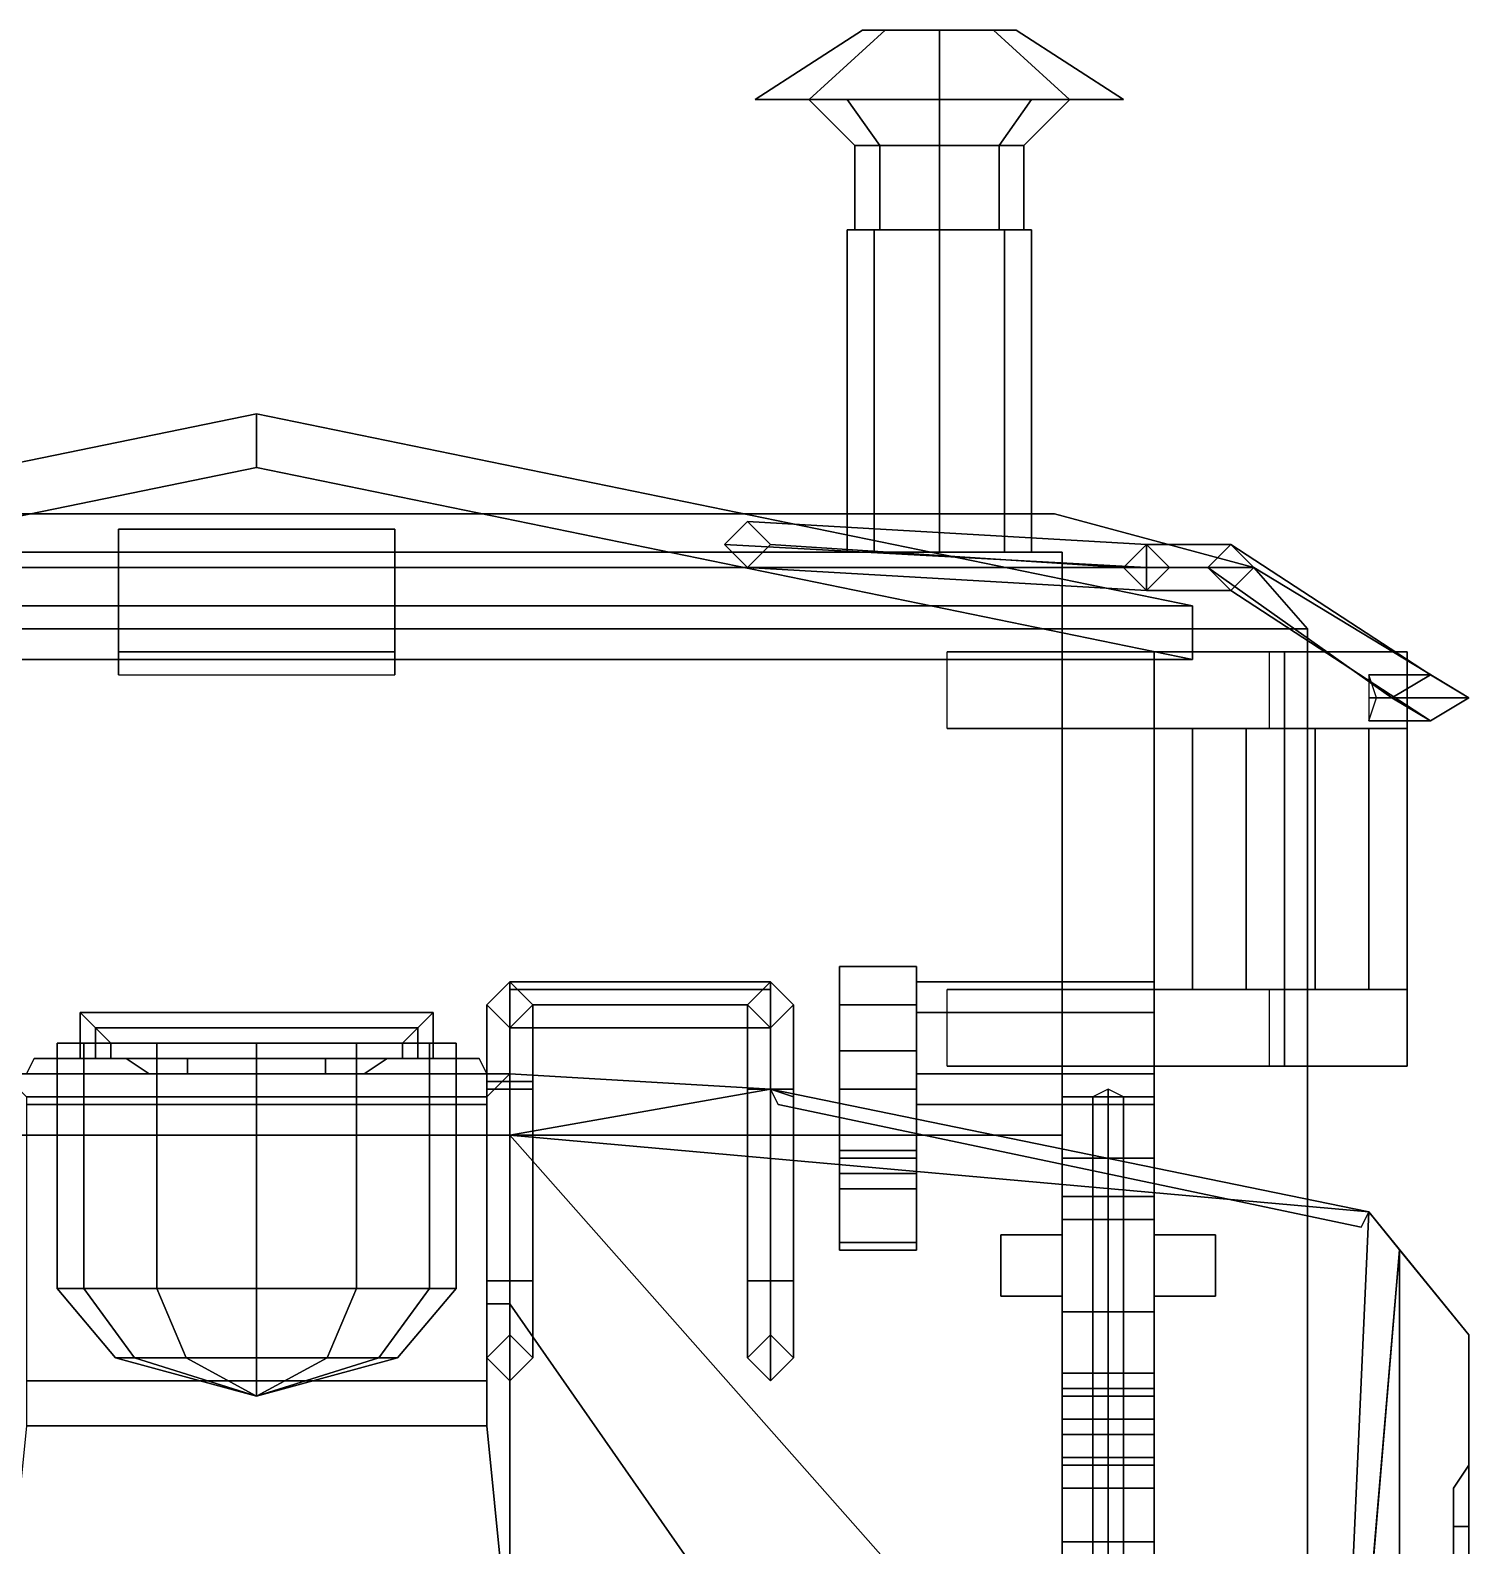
# Model space of a CAD drawing. Extents: x -1.6 to 1.6, y -8.4 to 8.4.
# Drawn here: x -0.295 to 1.58, y 6.375 to 8.35 of the extents above; entities that cross this region are included whole.
import ezdxf

# ---------------------------------------------------------------- set-up
doc = ezdxf.new("R2010")
doc.units = 0
doc.layers.get('0').update_dxf_attribs({"linetype": 'CONTINUOUS'})
doc.layers.add('BODY', color=3, linetype='CONTINUOUS')

msp = doc.modelspace()

# ---------------------------------------------------------------- linework, layer by layer
for points in [[(0.65, 8.26, 1.05), (0.7203, 8.26, 1.2197), (0.8193, 8.35, 1.1207), (0.79, 8.35, 1.05)], [(0.7203, 8.26, 0.8803), (0.65, 8.26, 1.05), (0.79, 8.35, 1.05), (0.8193, 8.35, 0.9793)], [(0.89, 8.26, 0.81), (0.7203, 8.26, 0.8803), (0.8193, 8.35, 0.9793), (0.89, 8.35, 0.95)], [(0.7203, 8.26, 1.2197), (0.89, 8.26, 1.29), (0.89, 8.35, 1.15), (0.8193, 8.35, 1.1207)], [(0.79, 8.35, 1.05), (0.9607, 8.35, 1.1207), (0.99, 8.35, 1.05), (0.8193, 8.35, 0.9793)], [(0.8193, 8.35, 1.1207), (0.89, 8.35, 1.15), (0.9607, 8.35, 1.1207), (0.79, 8.35, 1.05)], [(0.8193, 8.35, 0.9793), (0.99, 8.35, 1.05), (0.9607, 8.35, 0.9793), (0.89, 8.35, 0.95)], [(1.0597, 8.26, 0.8803), (0.89, 8.26, 0.81), (0.89, 8.35, 0.95), (0.9607, 8.35, 0.9793)], [(0.89, 8.26, 1.29), (1.0597, 8.26, 1.2197), (0.9607, 8.35, 1.1207), (0.89, 8.35, 1.15)], [(1.0597, 8.26, 1.2197), (1.13, 8.26, 1.05), (0.99, 8.35, 1.05), (0.9607, 8.35, 1.1207)], [(1.13, 8.26, 1.05), (1.0597, 8.26, 0.8803), (0.9607, 8.35, 0.9793), (0.99, 8.35, 1.05)], [(0.65, 8.26, 1.05), (1.0597, 8.26, 0.8803), (1.13, 8.26, 1.05), (0.7203, 8.26, 1.2197)], [(0.7203, 8.26, 0.8803), (0.89, 8.26, 0.81), (1.0597, 8.26, 0.8803), (0.65, 8.26, 1.05)], [(0.78, 8.2, 1.05), (0.8122, 8.2, 1.1278), (0.7698, 8.26, 1.1702), (0.72, 8.26, 1.05)], [(0.8122, 8.2, 0.9722), (0.78, 8.2, 1.05), (0.72, 8.26, 1.05), (0.7698, 8.26, 0.9298)], [(0.7203, 8.26, 1.2197), (1.13, 8.26, 1.05), (1.0597, 8.26, 1.2197), (0.89, 8.26, 1.29)], [(0.89, 8.2, 0.94), (0.8122, 8.2, 0.9722), (0.7698, 8.26, 0.9298), (0.89, 8.26, 0.88)], [(0.8122, 8.2, 1.1278), (0.89, 8.2, 1.16), (0.89, 8.26, 1.22), (0.7698, 8.26, 1.1702)], [(0.9678, 8.2, 0.9722), (0.89, 8.2, 0.94), (0.89, 8.26, 0.88), (1.0102, 8.26, 0.9298)], [(0.89, 8.2, 1.16), (0.9678, 8.2, 1.1278), (1.0102, 8.26, 1.1702), (0.89, 8.26, 1.22)], [(0.9678, 8.2, 1.1278), (1, 8.2, 1.05), (1.06, 8.26, 1.05), (1.0102, 8.26, 1.1702)], [(1, 8.2, 1.05), (0.9678, 8.2, 0.9722), (1.0102, 8.26, 0.9298), (1.06, 8.26, 1.05)], [(0.8122, 8.2, 1.1278), (0.78, 8.2, 1.05), (0.78, 8.09, 1.05), (0.8122, 8.09, 1.1278)], [(0.78, 8.2, 1.05), (0.8122, 8.2, 0.9722), (0.8122, 8.09, 0.9722), (0.78, 8.09, 1.05)], [(0.8122, 8.2, 0.9722), (0.89, 8.2, 0.94), (0.89, 8.09, 0.94), (0.8122, 8.09, 0.9722)], [(0.89, 8.2, 1.16), (0.8122, 8.2, 1.1278), (0.8122, 8.09, 1.1278), (0.89, 8.09, 1.16)], [(0.89, 8.2, 0.94), (0.9678, 8.2, 0.9722), (0.9678, 8.09, 0.9722), (0.89, 8.09, 0.94)], [(0.9678, 8.2, 1.1278), (0.89, 8.2, 1.16), (0.89, 8.09, 1.16), (0.9678, 8.09, 1.1278)], [(1, 8.2, 1.05), (0.9678, 8.2, 1.1278), (0.9678, 8.09, 1.1278), (1, 8.09, 1.05)], [(0.9678, 8.2, 0.9722), (1, 8.2, 1.05), (1, 8.09, 1.05), (0.9678, 8.09, 0.9722)], [(1.01, 8.09, 1.05), (0.8051, 8.09, 0.9651), (0.77, 8.09, 1.05), (0.9749, 8.09, 1.1349)], [(0.9749, 8.09, 1.1349), (0.77, 8.09, 1.05), (0.8051, 8.09, 1.1349), (0.89, 8.09, 1.17)], [(0.8051, 8.09, 1.1349), (0.77, 8.09, 1.05), (0.77, 7.67, 1.05), (0.8051, 7.67, 1.1349)], [(0.77, 8.09, 1.05), (0.8051, 8.09, 0.9651), (0.8051, 7.67, 0.9651), (0.77, 7.67, 1.05)], [(0.9749, 8.09, 0.9651), (0.89, 8.09, 0.93), (0.8051, 8.09, 0.9651), (1.01, 8.09, 1.05)], [(0.8051, 8.09, 0.9651), (0.89, 8.09, 0.93), (0.89, 7.67, 0.93), (0.8051, 7.67, 0.9651)], [(0.89, 8.09, 1.17), (0.8051, 8.09, 1.1349), (0.8051, 7.67, 1.1349), (0.89, 7.67, 1.17)], [(0.89, 8.09, 0.93), (0.9749, 8.09, 0.9651), (0.9749, 7.67, 0.9651), (0.89, 7.67, 0.93)], [(0.9749, 8.09, 1.1349), (0.89, 8.09, 1.17), (0.89, 7.67, 1.17), (0.9749, 7.67, 1.1349)], [(1.01, 8.09, 1.05), (0.9749, 8.09, 1.1349), (0.9749, 7.67, 1.1349), (1.01, 7.67, 1.05)], [(0.9749, 8.09, 0.9651), (1.01, 8.09, 1.05), (1.01, 7.67, 1.05), (0.9749, 7.67, 0.9651)], [(0, 7.85, 0.13), (0, 7.78, 0.13), (-1.22, 7.53, 0.13), (-1.22, 7.6, 0.13)], [(0, 7.85, 0.13), (-1.22, 7.6, 0.13), (-1.22, 7.6, 0.61)], [(0, 7.85, 0.13), (-1.22, 7.6, 0.61), (1.22, 7.6, 0.61), (0, 7.85, 0.13)], [(1.22, 7.6, 0.13), (1.22, 7.53, 0.13), (0, 7.78, 0.13), (0, 7.85, 0.13)], [(1.22, 7.6, 0.61), (1.22, 7.6, 0.13), (0, 7.85, 0.13)], [(-1.22, 7.53, 0.13), (0, 7.78, 0.13), (0, 7.78, 0.13), (-1.22, 7.53, 0.61)], [(-1.22, 7.53, 0.61), (0, 7.78, 0.13), (0, 7.78, 0.13), (1.22, 7.53, 0.61)], [(0, 7.78, 0.13), (0, 7.78, 0.13), (1.22, 7.53, 0.13), (1.22, 7.53, 0.61)], [(-1.3, 7.65, 1.72), (-1.04, 7.72, 1.57), (1.04, 7.72, 1.57), (1.3, 7.65, 1.72)], [(1.3, 7.65, 1.87), (1.04, 7.72, 1.87), (-1.04, 7.72, 1.87), (-1.3, 7.65, 1.87)], [(1.04, 7.72, 1.87), (1.04, 7.72, 1.57), (-1.04, 7.72, 1.57), (-1.04, 7.72, 1.87)], [(0.64, 7.71, 1.87), (0.61, 7.68, 1.87), (0.61, 7.68, 2.8), (0.64, 7.71, 2.77)], [(0.64, 7.71, 2.77), (0.61, 7.68, 2.8), (1.16, 7.65, 2.8), (1.16, 7.68, 2.77)], [(0.67, 7.68, 1.87), (0.64, 7.71, 1.87), (0.64, 7.71, 2.77), (0.67, 7.68, 2.74)], [(0.67, 7.68, 2.74), (0.64, 7.71, 2.77), (1.16, 7.68, 2.77), (1.13, 7.65, 2.74)], [(1.3, 7.65, 1.72), (1.04, 7.72, 1.57), (1.04, 7.72, 1.87), (1.3, 7.65, 1.87)], [(-0.18, 7.7, 1.87), (-0.18, 7.51, 1.87), (-0.18, 7.54, 2.95), (-0.18, 7.7, 2.95)], [(0.18, 7.7, 2.95), (0.18, 7.7, 1.87), (-0.18, 7.7, 1.87), (-0.18, 7.7, 2.95)], [(-0.18, 7.7, 2.95), (-0.18, 7.54, 2.95), (0.18, 7.54, 2.95), (0.18, 7.7, 2.95)], [(0.18, 7.54, 2.95), (0.18, 7.51, 1.87), (0.18, 7.7, 1.87), (0.18, 7.7, 2.95)], [(1.05, 7.67, 1.25), (1.05, 7.67, 0.81), (-1.05, 7.67, 0.81), (-1.05, 7.67, 1.25)], [(1.05, 7.67, 0.81), (1.05, 6.91, 0.81), (-1.05, 6.91, 0.81), (-1.05, 7.67, 0.81)], [(-1.05, 7.67, 1.25), (-1.05, 6.91, 1.25), (1.05, 6.91, 1.25), (1.05, 7.67, 1.25)], [(0.61, 7.68, 1.87), (0.64, 7.65, 1.87), (0.64, 7.65, 2.77), (0.61, 7.68, 2.8)], [(0.61, 7.68, 2.8), (0.64, 7.65, 2.77), (1.16, 7.62, 2.77), (1.16, 7.65, 2.8)], [(0.64, 7.65, 1.87), (0.67, 7.68, 1.87), (0.67, 7.68, 2.74), (0.64, 7.65, 2.77)], [(0.64, 7.65, 2.77), (0.67, 7.68, 2.74), (1.13, 7.65, 2.74), (1.16, 7.62, 2.77)], [(1.05, 6.91, 1.25), (1.05, 6.91, 0.81), (1.05, 7.67, 0.81), (1.05, 7.67, 1.25)], [(1.16, 7.68, 1.87), (1.13, 7.65, 1.87), (1.13, 7.65, 2.74), (1.16, 7.68, 2.77)], [(1.19, 7.65, 1.87), (1.16, 7.68, 1.87), (1.16, 7.68, 2.77), (1.19, 7.65, 2.74)], [(1.16, 7.68, 2.77), (1.16, 7.65, 2.8), (1.3, 7.65, 2.8), (1.27, 7.68, 2.77)], [(1.19, 7.65, 2.74), (1.16, 7.68, 2.77), (1.27, 7.68, 2.77), (1.24, 7.65, 2.74)], [(1.24, 7.65, 2.74), (1.27, 7.68, 2.77), (1.53, 7.51, 1.21), (1.48, 7.48, 1.24)], [(1.27, 7.68, 2.77), (1.3, 7.65, 2.8), (1.58, 7.48, 1.18), (1.53, 7.51, 1.21)], [(-1.3, 7.65, 1.87), (-1.37, 7.57, 1.87), (1.37, 7.57, 1.87), (1.3, 7.65, 1.87)], [(1.3, 7.65, 1.72), (1.37, 7.57, 1.79), (-1.37, 7.57, 1.79), (-1.3, 7.65, 1.72)], [(1.13, 7.65, 1.87), (1.16, 7.62, 1.87), (1.16, 7.62, 2.77), (1.13, 7.65, 2.74)], [(1.16, 7.62, 1.87), (1.19, 7.65, 1.87), (1.19, 7.65, 2.74), (1.16, 7.62, 2.77)], [(1.16, 7.62, 2.77), (1.19, 7.65, 2.74), (1.24, 7.65, 2.74), (1.27, 7.62, 2.77)], [(1.16, 7.65, 2.8), (1.16, 7.62, 2.77), (1.27, 7.62, 2.77), (1.3, 7.65, 2.8)], [(1.27, 7.62, 2.77), (1.24, 7.65, 2.74), (1.48, 7.48, 1.24), (1.53, 7.45, 1.21)], [(1.3, 7.65, 2.8), (1.27, 7.62, 2.77), (1.53, 7.45, 1.21), (1.58, 7.48, 1.18)], [(1.37, 7.57, 1.87), (1.37, 7.57, 1.79), (1.3, 7.65, 1.72), (1.3, 7.65, 1.87)], [(-1.22, 7.6, 0.61), (-1.22, 7.53, 0.61), (1.22, 7.53, 0.61), (1.22, 7.6, 0.61)], [(1.22, 7.53, 0.61), (1.22, 7.53, 0.13), (1.22, 7.6, 0.13), (1.22, 7.6, 0.61)], [(1.37, 7.57, 1.79), (1.37, 5.92, 1.79), (-1.37, 5.92, 1.79), (-1.37, 7.57, 1.79)], [(-1.37, 7.57, 1.87), (-1.37, 5.92, 1.87), (1.37, 5.92, 1.87), (1.37, 7.57, 1.87)], [(1.37, 5.92, 1.87), (1.37, 5.92, 1.79), (1.37, 7.57, 1.79), (1.37, 7.57, 1.87)], [(-0.18, 7.54, 2.95), (-0.18, 7.51, 1.87), (0.18, 7.51, 1.87), (0.18, 7.54, 2.95)], [(1.32, 7.54, 1.79), (1.5, 7.54, 1.04), (1.34, 7.54, 1.04), (0.9, 7.54, 1.79)], [(0.9, 7.54, 1.79), (1.34, 7.54, 1.04), (1.34, 7.44, 1.04), (0.9, 7.44, 1.79)], [(1.17, 7.54, 0.84), (1.17, 6.88, 0.44), (1.05, 6.88, 0.44), (1.05, 7.54, 0.84)], [(1.05, 6.88, 0.44), (1.05, 6.8, 0.58), (1.05, 6.96, 0.74), (1.05, 7.54, 0.84)], [(1.05, 7.54, 0.84), (1.05, 6.96, 0.74), (1.05, 6.96, 0.79), (1.05, 7.54, 1.06)], [(1.17, 7.54, 1.06), (1.17, 7.54, 0.84), (1.05, 7.54, 0.84), (1.05, 7.54, 1.06)], [(1.05, 7.54, 1.06), (1.05, 6.96, 0.79), (1.05, 6.83, 0.95), (1.05, 7.54, 1.06)], [(1.05, 7.54, 1.06), (1.05, 6.83, 0.95), (1.05, 6.68, 0.95), (1.05, 6.22, 1.06)], [(1.17, 6.22, 1.06), (1.17, 7.54, 1.06), (1.05, 7.54, 1.06), (1.05, 6.22, 1.06)], [(1.17, 6.96, 0.74), (1.17, 6.8, 0.58), (1.17, 6.88, 0.44), (1.17, 7.54, 0.84)], [(1.17, 6.96, 0.79), (1.17, 6.96, 0.74), (1.17, 7.54, 0.84), (1.17, 7.54, 1.06)], [(1.17, 6.83, 0.95), (1.17, 6.96, 0.79), (1.17, 7.54, 1.06)], [(1.17, 6.68, 0.95), (1.17, 6.83, 0.95), (1.17, 7.54, 1.06), (1.17, 6.22, 1.06)], [(1.32, 7.44, 1.79), (1.5, 7.44, 1.04), (1.5, 7.54, 1.04), (1.32, 7.54, 1.79)], [(1.5, 7.54, 1.04), (1.5, 7.54, 0.55), (1.34, 7.54, 0.55), (1.34, 7.54, 1.04)], [(1.34, 7.54, 1.04), (1.34, 7.54, 0.55), (1.34, 7.44, 0.62), (1.34, 7.44, 1.04)], [(1.34, 7.54, 0.55), (1.34, 7, 0.55), (1.34, 7.1, 0.62), (1.34, 7.44, 0.62)], [(1.5, 7.54, 0.55), (1.5, 7, 0.55), (1.34, 7, 0.55), (1.34, 7.54, 0.55)], [(1.5, 7.44, 1.04), (1.5, 7.44, 0.62), (1.5, 7.54, 0.55), (1.5, 7.54, 1.04)], [(1.5, 7.1, 0.62), (1.5, 7, 0.55), (1.5, 7.54, 0.55), (1.5, 7.44, 0.62)], [(1.45, 7.51, 1.21), (1.45, 7.48, 1.24), (1.48, 7.48, 1.24), (1.53, 7.51, 1.21)], [(1.46, 7.48, 1.18), (1.45, 7.51, 1.21), (1.53, 7.51, 1.21), (1.58, 7.48, 1.18)], [(1.45, 7.45, 1.21), (1.46, 7.48, 1.18), (1.58, 7.48, 1.18), (1.53, 7.45, 1.21)], [(1.45, 7.48, 1.24), (1.45, 7.45, 1.21), (1.53, 7.45, 1.21), (1.48, 7.48, 1.24)], [(1.34, 7.44, 1.04), (1.5, 7.44, 1.04), (1.32, 7.44, 1.79), (0.9, 7.44, 1.79)], [(1.22, 7.44, 1.45), (1.22, 7.1, 1.45), (1.22, 7.1, 1.52), (1.22, 7.44, 1.52)], [(1.38, 7.44, 1.45), (1.38, 7.1, 1.45), (1.22, 7.1, 1.45), (1.22, 7.44, 1.45)], [(1.22, 7.44, 1.52), (1.22, 7.1, 1.52), (1.38, 7.1, 1.52), (1.38, 7.44, 1.52)], [(1.45, 7.44, 1.17), (1.45, 7.1, 1.17), (1.29, 7.1, 1.17), (1.29, 7.44, 1.17)], [(1.29, 7.44, 1.17), (1.29, 7.1, 1.17), (1.29, 7.1, 1.24), (1.29, 7.44, 1.24)], [(1.29, 7.44, 1.24), (1.29, 7.1, 1.24), (1.45, 7.1, 1.24), (1.45, 7.44, 1.24)], [(1.34, 7.44, 0.62), (1.5, 7.44, 0.62), (1.5, 7.44, 1.04), (1.34, 7.44, 1.04)], [(1.34, 7.44, 0.62), (1.34, 7.1, 0.62), (1.5, 7.1, 0.62), (1.5, 7.44, 0.62)], [(1.34, 7.44, 0.97), (1.34, 7.1, 0.97), (1.5, 7.1, 0.97), (1.5, 7.44, 0.97)], [(1.34, 7.44, 0.9), (1.34, 7.1, 0.9), (1.34, 7.1, 0.97), (1.34, 7.44, 0.97)], [(1.5, 7.44, 0.9), (1.5, 7.1, 0.9), (1.34, 7.1, 0.9), (1.34, 7.44, 0.9)], [(1.38, 7.1, 1.52), (1.38, 7.1, 1.45), (1.38, 7.44, 1.45), (1.38, 7.44, 1.52)], [(1.45, 7.1, 1.24), (1.45, 7.1, 1.17), (1.45, 7.44, 1.17), (1.45, 7.44, 1.24)], [(1.5, 7.1, 0.97), (1.5, 7.1, 0.9), (1.5, 7.44, 0.9), (1.5, 7.44, 0.97)], [(0.76, 7.08, 0.17), (0.76, 7, 0.44), (0.76, 7.02, 0.62), (0.76, 7.13, 0.24)], [(0.86, 7.13, 0.24), (0.86, 7.08, 0.17), (0.76, 7.08, 0.17), (0.76, 7.13, 0.24)], [(0.76, 7.13, 0.24), (0.76, 7.02, 0.62), (0.86, 7.02, 0.62), (0.86, 7.13, 0.24)], [(0.86, 7.02, 0.62), (0.86, 7, 0.44), (0.86, 7.08, 0.17), (0.86, 7.13, 0.24)], [(0.33, 7.11, 2.83), (0.3, 7.08, 2.86), (0.3, 7.08, 4.17), (0.33, 7.11, 4.19)], [(0.33, 6.98, 2.83), (0.3, 6.98, 2.86), (0.3, 7.08, 2.86), (0.33, 7.11, 2.83)], [(0.33, 7.11, 4.19), (0.3, 7.08, 4.17), (0.3, 6.97, 4.31), (0.33, 6.97, 4.34)], [(0.36, 7.08, 2.86), (0.33, 7.11, 2.83), (0.33, 7.11, 4.19), (0.36, 7.08, 4.17)], [(0.33, 7.11, 2.98), (0.36, 7.08, 3.01), (0.64, 7.08, 3.01), (0.67, 7.11, 2.98)], [(0.36, 7.08, 2.95), (0.33, 7.11, 2.98), (0.67, 7.11, 2.98), (0.64, 7.08, 2.95)], [(0.36, 6.98, 2.86), (0.33, 6.98, 2.83), (0.33, 7.11, 2.83), (0.36, 7.08, 2.86)], [(0.33, 7.11, 3.69), (0.36, 7.08, 3.72), (0.64, 7.08, 3.72), (0.67, 7.11, 3.69)], [(0.36, 7.08, 3.66), (0.33, 7.11, 3.69), (0.67, 7.11, 3.69), (0.64, 7.08, 3.66)], [(0.33, 7.11, 3.34), (0.36, 7.08, 3.37), (0.64, 7.08, 3.37), (0.67, 7.11, 3.34)], [(0.36, 7.08, 3.31), (0.33, 7.11, 3.34), (0.67, 7.11, 3.34), (0.64, 7.08, 3.31)], [(0.33, 7.11, 3.98), (0.36, 7.08, 4.01), (0.64, 7.08, 4.01), (0.67, 7.11, 3.98)], [(0.36, 7.08, 3.95), (0.33, 7.11, 3.98), (0.67, 7.11, 3.98), (0.64, 7.08, 3.95)], [(0.36, 7.08, 4.17), (0.33, 7.11, 4.19), (0.33, 6.97, 4.34), (0.36, 6.97, 4.31)], [(0.33, 7.1, 2.6), (0.33, 6.99, 2.6), (0.33, 6.99, 2.65), (0.33, 7.1, 2.65)], [(0.67, 7.1, 2.65), (0.67, 7.1, 2.6), (0.33, 7.1, 2.6), (0.33, 7.1, 2.65)], [(0.67, 7.1, 2.6), (0.67, 6.97, 2.6), (0.33, 6.99, 2.6), (0.33, 7.1, 2.6)], [(0.33, 7.1, 2.65), (0.33, 6.99, 2.65), (0.67, 6.97, 2.65), (0.67, 7.1, 2.65)], [(0.67, 7.1, 2.29), (0.67, 7.1, 2.24), (0.33, 7.1, 2.24), (0.33, 7.1, 2.29)], [(0.33, 7.1, 2.24), (0.33, 6.99, 2.24), (0.33, 6.99, 2.29), (0.33, 7.1, 2.29)], [(0.67, 7.1, 2.24), (0.67, 6.97, 2.24), (0.33, 6.99, 2.24), (0.33, 7.1, 2.24)], [(0.33, 7.1, 2.29), (0.33, 6.99, 2.29), (0.67, 6.97, 2.29), (0.67, 7.1, 2.29)], [(0.67, 7.11, 2.83), (0.64, 7.08, 2.86), (0.64, 7.08, 4.17), (0.67, 7.11, 4.19)], [(0.67, 6.97, 2.83), (0.64, 6.97, 2.86), (0.64, 7.08, 2.86), (0.67, 7.11, 2.83)], [(0.67, 7.11, 4.19), (0.64, 7.08, 4.17), (0.64, 6.97, 4.31), (0.67, 6.97, 4.34)], [(0.7, 7.08, 2.86), (0.67, 7.11, 2.83), (0.67, 7.11, 4.19), (0.7, 7.08, 4.17)], [(0.7, 6.96, 2.86), (0.67, 6.97, 2.83), (0.67, 7.11, 2.83), (0.7, 7.08, 2.86)], [(0.7, 7.08, 4.17), (0.67, 7.11, 4.19), (0.67, 6.97, 4.34), (0.7, 6.97, 4.31)], [(0.67, 6.97, 2.65), (0.67, 6.97, 2.6), (0.67, 7.1, 2.6), (0.67, 7.1, 2.65)], [(0.67, 6.97, 2.29), (0.67, 6.97, 2.24), (0.67, 7.1, 2.24), (0.67, 7.1, 2.29)], [(1.17, 7.07, 0.3193), (1.17, 7.11, 0.25), (0.86, 7.11, 0.25), (0.86, 7.07, 0.3193)], [(1.17, 7.11, 0.25), (1.17, 7.07, 0.1807), (0.86, 7.07, 0.1807), (0.86, 7.11, 0.25)], [(1.32, 7.1, 1.79), (1.5, 7.1, 1.04), (1.34, 7.1, 1.04), (0.9, 7.1, 1.79)], [(0.9, 7.1, 1.79), (1.34, 7.1, 1.04), (1.34, 7, 1.04), (0.9, 7, 1.79)], [(1.17, 6.95, 0.25), (1.17, 7.11, 0.25), (1.17, 7.07, 0.3193), (1.17, 6.99, 0.3193)], [(1.17, 6.99, 0.1807), (1.17, 7.07, 0.1807), (1.17, 7.11, 0.25), (1.17, 6.95, 0.25)], [(1.32, 7, 1.79), (1.5, 7, 1.04), (1.5, 7.1, 1.04), (1.32, 7.1, 1.79)], [(1.34, 7.1, 1.04), (1.34, 7.1, 0.62), (1.34, 7, 0.55), (1.34, 7, 1.04)], [(1.5, 7.1, 1.04), (1.5, 7.1, 0.62), (1.34, 7.1, 0.62), (1.34, 7.1, 1.04)], [(1.5, 7, 1.04), (1.5, 7, 0.55), (1.5, 7.1, 0.62), (1.5, 7.1, 1.04)], [(0.3, 7.08, 2.86), (0.33, 7.05, 2.89), (0.33, 7.05, 4.15), (0.3, 7.08, 4.17)], [(0.3, 6.98, 2.86), (0.33, 6.98, 2.89), (0.33, 7.05, 2.89), (0.3, 7.08, 2.86)], [(0.3, 7.08, 4.17), (0.33, 7.05, 4.15), (0.33, 6.97, 4.28), (0.3, 6.97, 4.31)], [(0.33, 7.05, 2.89), (0.36, 7.08, 2.86), (0.36, 7.08, 4.17), (0.33, 7.05, 4.15)], [(0.36, 7.08, 3.01), (0.33, 7.05, 2.98), (0.67, 7.05, 2.98), (0.64, 7.08, 3.01)], [(0.33, 7.05, 2.98), (0.36, 7.08, 2.95), (0.64, 7.08, 2.95), (0.67, 7.05, 2.98)], [(0.33, 6.98, 2.89), (0.36, 6.98, 2.86), (0.36, 7.08, 2.86), (0.33, 7.05, 2.89)], [(0.36, 7.08, 3.72), (0.33, 7.05, 3.69), (0.67, 7.05, 3.69), (0.64, 7.08, 3.72)], [(0.33, 7.05, 3.69), (0.36, 7.08, 3.66), (0.64, 7.08, 3.66), (0.67, 7.05, 3.69)], [(0.36, 7.08, 3.37), (0.33, 7.05, 3.34), (0.67, 7.05, 3.34), (0.64, 7.08, 3.37)], [(0.33, 7.05, 3.34), (0.36, 7.08, 3.31), (0.64, 7.08, 3.31), (0.67, 7.05, 3.34)], [(0.36, 7.08, 4.01), (0.33, 7.05, 3.98), (0.67, 7.05, 3.98), (0.64, 7.08, 4.01)], [(0.33, 7.05, 3.98), (0.36, 7.08, 3.95), (0.64, 7.08, 3.95), (0.67, 7.05, 3.98)], [(0.33, 7.05, 4.15), (0.36, 7.08, 4.17), (0.36, 6.97, 4.31), (0.33, 6.97, 4.28)], [(0.64, 7.08, 2.86), (0.67, 7.05, 2.89), (0.67, 7.05, 4.15), (0.64, 7.08, 4.17)], [(0.64, 6.97, 2.86), (0.67, 6.97, 2.89), (0.67, 7.05, 2.89), (0.64, 7.08, 2.86)], [(0.64, 7.08, 4.17), (0.67, 7.05, 4.15), (0.67, 6.97, 4.28), (0.64, 6.97, 4.31)], [(0.67, 7.05, 2.89), (0.7, 7.08, 2.86), (0.7, 7.08, 4.17), (0.67, 7.05, 4.15)], [(0.67, 6.97, 2.89), (0.7, 6.96, 2.86), (0.7, 7.08, 2.86), (0.67, 7.05, 2.89)], [(0.67, 7.05, 4.15), (0.7, 7.08, 4.17), (0.7, 6.97, 4.31), (0.67, 6.97, 4.28)], [(0.86, 7.08, 0.17), (0.86, 6.97, 0.17), (0.76, 6.97, 0.17), (0.76, 7.08, 0.17)], [(0.76, 6.97, 0.17), (0.76, 6.89, 0.26), (0.76, 7, 0.44), (0.76, 7.08, 0.17)], [(0.86, 7, 0.44), (0.86, 6.89, 0.26), (0.86, 6.97, 0.17), (0.86, 7.08, 0.17)], [(1.17, 6.99, 0.3193), (1.17, 7.07, 0.3193), (0.86, 7.07, 0.3193), (0.86, 6.99, 0.3193)], [(1.17, 7.07, 0.1807), (1.17, 6.99, 0.1807), (0.86, 6.99, 0.1807), (0.86, 7.07, 0.1807)], [(-0.2252, 7.03, 4.53), (-0.26, 7.03, 4.4), (-0.26, 6.71, 4.4), (-0.2252, 6.71, 4.53)], [(-0.26, 7.03, 4.4), (-0.2252, 7.03, 4.27), (-0.2252, 6.71, 4.27), (-0.26, 6.71, 4.4)], [(0.2252, 7.03, 4.53), (-0.26, 7.03, 4.4), (-0.2252, 7.03, 4.53), (0.13, 7.03, 4.6252)], [(0.26, 7.03, 4.4), (-0.2252, 7.03, 4.27), (-0.26, 7.03, 4.4), (0.2252, 7.03, 4.53)], [(-0.13, 7.03, 4.6252), (-0.2252, 7.03, 4.53), (-0.2252, 6.71, 4.53), (-0.13, 6.71, 4.6252)], [(-0.2252, 7.03, 4.27), (-0.13, 7.03, 4.1748), (-0.13, 6.71, 4.1748), (-0.2252, 6.71, 4.27)], [(0.13, 7.03, 4.6252), (-0.2252, 7.03, 4.53), (-0.13, 7.03, 4.6252), (0, 7.03, 4.66)], [(0.2252, 7.03, 4.27), (-0.13, 7.03, 4.1748), (-0.2252, 7.03, 4.27), (0.26, 7.03, 4.4)], [(0, 7.03, 4.66), (-0.13, 7.03, 4.6252), (-0.13, 6.71, 4.6252), (0, 6.71, 4.66)], [(-0.13, 7.03, 4.1748), (0, 7.03, 4.14), (0, 6.71, 4.14), (-0.13, 6.71, 4.1748)], [(0.13, 7.03, 4.1748), (0, 7.03, 4.14), (-0.13, 7.03, 4.1748), (0.2252, 7.03, 4.27)], [(0.13, 7.03, 4.6252), (0, 7.03, 4.66), (0, 6.71, 4.66), (0.13, 6.71, 4.6252)], [(0, 7.03, 4.14), (0.13, 7.03, 4.1748), (0.13, 6.71, 4.1748), (0, 6.71, 4.14)], [(0.2252, 7.03, 4.53), (0.13, 7.03, 4.6252), (0.13, 6.71, 4.6252), (0.2252, 6.71, 4.53)], [(0.13, 7.03, 4.1748), (0.2252, 7.03, 4.27), (0.2252, 6.71, 4.27), (0.13, 6.71, 4.1748)], [(0.26, 7.03, 4.4), (0.2252, 7.03, 4.53), (0.2252, 6.71, 4.53), (0.26, 6.71, 4.4)], [(0.2252, 7.03, 4.27), (0.26, 7.03, 4.4), (0.26, 6.71, 4.4), (0.2252, 6.71, 4.27)], [(0.76, 7, 0.44), (0.76, 6.84, 0.44), (0.76, 6.86, 0.62), (0.76, 7.02, 0.62)], [(0.86, 7.02, 0.8), (0.86, 7.02, 0.62), (0.76, 7.02, 0.62), (0.76, 7.02, 0.8)], [(0.76, 7.02, 0.62), (0.76, 6.86, 0.62), (0.76, 6.86, 0.8), (0.76, 7.02, 0.8)], [(0.76, 7.02, 0.8), (0.76, 6.86, 0.8), (0.76, 6.77, 0.98), (0.76, 6.88, 0.98)], [(0.86, 6.88, 0.98), (0.86, 7.02, 0.8), (0.76, 7.02, 0.8), (0.76, 6.88, 0.98)], [(0.86, 6.86, 0.62), (0.86, 6.84, 0.44), (0.86, 7, 0.44), (0.86, 7.02, 0.62)], [(0.86, 6.86, 0.8), (0.86, 6.86, 0.62), (0.86, 7.02, 0.62), (0.86, 7.02, 0.8)], [(0.86, 6.77, 0.98), (0.86, 6.86, 0.8), (0.86, 7.02, 0.8), (0.86, 6.88, 0.98)], [(0.76, 6.89, 0.26), (0.76, 6.76, 0.26), (0.76, 6.84, 0.44), (0.76, 7, 0.44)], [(0.86, 6.84, 0.44), (0.86, 6.76, 0.26), (0.86, 6.89, 0.26), (0.86, 7, 0.44)], [(1.34, 7, 1.04), (1.5, 7, 1.04), (1.32, 7, 1.79), (0.9, 7, 1.79)], [(1.34, 7, 0.55), (1.5, 7, 0.55), (1.5, 7, 1.04), (1.34, 7, 1.04)], [(1.17, 6.95, 0.25), (1.17, 6.99, 0.3193), (0.86, 6.99, 0.3193), (0.86, 6.95, 0.25)], [(1.17, 6.99, 0.1807), (1.17, 6.95, 0.25), (0.86, 6.95, 0.25), (0.86, 6.99, 0.1807)], [(0.33, 6.97, 4.34), (0.3, 6.97, 4.31), (0.3, 6.72, 4.31), (0.33, 6.72, 4.34)], [(0.3, 6.97, 4.31), (0.33, 6.97, 4.28), (0.33, 6.72, 4.28), (0.3, 6.72, 4.31)], [(0.36, 6.97, 4.31), (0.33, 6.97, 4.34), (0.33, 6.72, 4.34), (0.36, 6.72, 4.31)], [(0.33, 6.97, 4.28), (0.36, 6.97, 4.31), (0.36, 6.72, 4.31), (0.33, 6.72, 4.28)], [(0.67, 6.97, 4.34), (0.64, 6.97, 4.31), (0.64, 6.72, 4.31), (0.67, 6.72, 4.34)], [(0.64, 6.97, 4.31), (0.67, 6.97, 4.28), (0.67, 6.72, 4.28), (0.64, 6.72, 4.31)], [(0.7, 6.97, 4.31), (0.67, 6.97, 4.34), (0.67, 6.72, 4.34), (0.7, 6.72, 4.31)], [(0.67, 6.97, 4.28), (0.7, 6.97, 4.31), (0.7, 6.72, 4.31), (0.67, 6.72, 4.28)], [(0.86, 6.97, 0.17), (0.86, 6.89, 0.26), (0.76, 6.89, 0.26), (0.76, 6.97, 0.17)], [(1.05, 6.96, 0.74), (1.05, 6.8, 0.58), (1.17, 6.8, 0.58), (1.17, 6.96, 0.74)], [(1.05, 6.96, 0.79), (1.05, 6.96, 0.74), (1.17, 6.96, 0.74), (1.17, 6.96, 0.79)], [(1.05, 6.83, 0.95), (1.05, 6.96, 0.79), (1.17, 6.96, 0.79), (1.17, 6.83, 0.95)], [(1.11, 6.97, 0.28), (1.09, 6.96, 0.26), (1.09, 1.72, 0.26), (1.11, 1.72, 0.28)], [(1.09, 6.96, 0.26), (1.11, 6.96, 0.24), (1.11, 1.72, 0.24), (1.09, 1.72, 0.26)], [(1.13, 6.96, 0.26), (1.11, 6.97, 0.28), (1.11, 1.72, 0.28), (1.13, 1.72, 0.26)], [(1.11, 6.96, 0.24), (1.13, 6.96, 0.26), (1.13, 1.72, 0.26), (1.11, 1.72, 0.24)], [(-1.05, 6.91, 1.25), (-1.05, 6.91, 0.81), (1.05, 6.91, 0.81), (1.05, 6.91, 1.25)], [(0.86, 6.89, 0.26), (0.86, 6.76, 0.26), (0.76, 6.76, 0.26), (0.76, 6.89, 0.26)], [(0.76, 6.88, 0.98), (0.76, 6.77, 0.98), (0.86, 6.77, 0.98), (0.86, 6.88, 0.98)], [(1.05, 6.6, 0.44), (1.05, 6.6, 0.58), (1.05, 6.8, 0.58), (1.05, 6.88, 0.44)], [(1.17, 6.88, 0.44), (1.17, 6.6, 0.44), (1.05, 6.6, 0.44), (1.05, 6.88, 0.44)], [(1.17, 6.8, 0.58), (1.17, 6.6, 0.58), (1.17, 6.6, 0.44), (1.17, 6.88, 0.44)], [(0.76, 6.86, 0.62), (0.76, 6.84, 0.44), (0.86, 6.84, 0.44), (0.86, 6.86, 0.62)], [(0.76, 6.86, 0.8), (0.76, 6.86, 0.62), (0.86, 6.86, 0.62), (0.86, 6.86, 0.8)], [(0.76, 6.77, 0.98), (0.76, 6.86, 0.8), (0.86, 6.86, 0.8), (0.86, 6.77, 0.98)], [(0.76, 6.84, 0.44), (0.76, 6.76, 0.26), (0.86, 6.76, 0.26), (0.86, 6.84, 0.44)], [(1.05, 6.68, 0.95), (1.05, 6.83, 0.95), (1.17, 6.83, 0.95), (1.17, 6.68, 0.95)], [(1.05, 6.83, 1.44), (1.05, 6.83, 1.38), (1.05, 6.38, 1.21), (1.05, 6.48, 1.38)], [(1.05, 6.38, 1.21), (1.05, 6.83, 1.38), (1.17, 6.83, 1.38), (1.17, 6.38, 1.21)], [(1.17, 6.48, 1.38), (1.17, 6.83, 1.44), (1.05, 6.83, 1.44), (1.05, 6.48, 1.38)], [(1.17, 6.83, 1.44), (1.17, 6.83, 1.38), (1.05, 6.83, 1.38), (1.05, 6.83, 1.44)], [(1.17, 6.38, 1.21), (1.17, 6.83, 1.38), (1.17, 6.83, 1.44), (1.17, 6.48, 1.38)], [(1.05, 6.8, 0.58), (1.05, 6.6, 0.58), (1.17, 6.6, 0.58), (1.17, 6.8, 0.58)], [(1.05, 6.78, 1.49), (1.05, 6.78, 0.69), (0.97, 6.78, 0.69), (0.97, 6.78, 1.49)], [(0.97, 6.78, 0.69), (0.97, 6.7, 0.69), (0.97, 6.7, 1.49), (0.97, 6.78, 1.49)], [(1.05, 6.78, 0.69), (1.05, 6.7, 0.69), (0.97, 6.7, 0.69), (0.97, 6.78, 0.69)], [(0.97, 6.78, 1.49), (0.97, 6.7, 1.49), (1.05, 6.7, 1.49), (1.05, 6.78, 1.49)], [(1.05, 6.7, 1.49), (1.05, 6.7, 0.69), (1.05, 6.78, 0.69), (1.05, 6.78, 1.49)], [(1.25, 6.78, 1.49), (1.25, 6.78, 0.69), (1.17, 6.78, 0.69), (1.17, 6.78, 1.49)], [(1.17, 6.78, 0.69), (1.17, 6.7, 0.69), (1.17, 6.7, 1.49), (1.17, 6.78, 1.49)], [(1.25, 6.78, 0.69), (1.25, 6.7, 0.69), (1.17, 6.7, 0.69), (1.17, 6.78, 0.69)], [(1.17, 6.78, 1.49), (1.17, 6.7, 1.49), (1.25, 6.7, 1.49), (1.25, 6.78, 1.49)], [(1.25, 6.7, 1.49), (1.25, 6.7, 0.69), (1.25, 6.78, 0.69), (1.25, 6.78, 1.49)], [(0.33, 6.65, 4.19), (0.3, 6.62, 4.19), (0.3, 6.72, 4.31), (0.33, 6.72, 4.28)], [(0.3, 6.62, 4.19), (0.33, 6.59, 4.19), (0.33, 6.72, 4.34), (0.3, 6.72, 4.31)], [(0.36, 6.62, 4.19), (0.33, 6.65, 4.19), (0.33, 6.72, 4.28), (0.36, 6.72, 4.31)], [(0.33, 6.59, 4.19), (0.36, 6.62, 4.19), (0.36, 6.72, 4.31), (0.33, 6.72, 4.34)], [(0.67, 6.65, 4.19), (0.64, 6.62, 4.19), (0.64, 6.72, 4.31), (0.67, 6.72, 4.28)], [(0.64, 6.62, 4.19), (0.67, 6.59, 4.19), (0.67, 6.72, 4.34), (0.64, 6.72, 4.31)], [(0.7, 6.62, 4.19), (0.67, 6.65, 4.19), (0.67, 6.72, 4.28), (0.7, 6.72, 4.31)], [(0.67, 6.59, 4.19), (0.7, 6.62, 4.19), (0.7, 6.72, 4.31), (0.67, 6.72, 4.34)], [(-0.1838, 6.62, 4.4), (-0.26, 6.71, 4.4), (-0.2252, 6.71, 4.27), (-0.1592, 6.62, 4.3081)], [(-0.1592, 6.62, 4.4919), (-0.2252, 6.71, 4.53), (-0.26, 6.71, 4.4), (-0.1838, 6.62, 4.4)], [(-0.1592, 6.62, 4.3081), (-0.2252, 6.71, 4.27), (-0.13, 6.71, 4.1748), (-0.0919, 6.62, 4.2408)], [(-0.0919, 6.62, 4.5592), (-0.13, 6.71, 4.6252), (-0.2252, 6.71, 4.53), (-0.1592, 6.62, 4.4919)], [(-0.0919, 6.62, 4.2408), (-0.13, 6.71, 4.1748), (0, 6.71, 4.14), (0, 6.62, 4.2162)], [(0, 6.62, 4.5838), (0, 6.71, 4.66), (-0.13, 6.71, 4.6252), (-0.0919, 6.62, 4.5592)], [(0, 6.62, 4.2162), (0, 6.71, 4.14), (0.13, 6.71, 4.1748), (0.0919, 6.62, 4.2408)], [(0.0919, 6.62, 4.5592), (0.13, 6.71, 4.6252), (0, 6.71, 4.66), (0, 6.62, 4.5838)], [(0.0919, 6.62, 4.2408), (0.13, 6.71, 4.1748), (0.2252, 6.71, 4.27), (0.1592, 6.62, 4.3081)], [(0.1592, 6.62, 4.4919), (0.2252, 6.71, 4.53), (0.13, 6.71, 4.6252), (0.0919, 6.62, 4.5592)], [(0.1592, 6.62, 4.3081), (0.2252, 6.71, 4.27), (0.26, 6.71, 4.4), (0.1838, 6.62, 4.4)], [(0.1838, 6.62, 4.4), (0.26, 6.71, 4.4), (0.2252, 6.71, 4.53), (0.1592, 6.62, 4.4919)], [(0.97, 6.7, 1.49), (0.97, 6.7, 0.69), (1.05, 6.7, 0.69), (1.05, 6.7, 1.49)], [(1.17, 6.7, 1.49), (1.17, 6.7, 0.69), (1.25, 6.7, 0.69), (1.25, 6.7, 1.49)], [(1.05, 6.22, 1.06), (1.05, 6.68, 0.95), (1.05, 6.58, 0.83), (1.05, 6.22, 0.92)], [(1.05, 6.58, 0.83), (1.05, 6.68, 0.95), (1.17, 6.68, 0.95), (1.17, 6.58, 0.83)], [(1.17, 6.58, 0.83), (1.17, 6.68, 0.95), (1.17, 6.22, 1.06), (1.17, 6.22, 0.92)], [(0.33, 6.65, 4.08), (0.3, 6.62, 4.08), (0.3, 6.62, 4.19), (0.33, 6.65, 4.19)], [(0.36, 6.62, 4.08), (0.33, 6.65, 4.08), (0.33, 6.65, 4.19), (0.36, 6.62, 4.19)], [(0.67, 6.65, 3.95), (0.64, 6.62, 3.95), (0.64, 6.62, 4.19), (0.67, 6.65, 4.19)], [(0.7, 6.62, 3.95), (0.67, 6.65, 3.95), (0.67, 6.65, 4.19), (0.7, 6.62, 4.19)], [(0, 6.57, 4.4), (-0.1838, 6.62, 4.4), (-0.1592, 6.62, 4.3081), (0, 6.57, 4.4)], [(0, 6.57, 4.4), (-0.1592, 6.62, 4.4919), (-0.1838, 6.62, 4.4), (0, 6.57, 4.4)], [(0, 6.57, 4.4), (-0.1592, 6.62, 4.3081), (-0.0919, 6.62, 4.2408), (0, 6.57, 4.4)], [(0, 6.57, 4.4), (-0.0919, 6.62, 4.5592), (-0.1592, 6.62, 4.4919), (0, 6.57, 4.4)], [(0, 6.57, 4.4), (-0.0919, 6.62, 4.2408), (0, 6.62, 4.2162), (0, 6.57, 4.4)], [(0, 6.57, 4.4), (0, 6.62, 4.5838), (-0.0919, 6.62, 4.5592), (0, 6.57, 4.4)], [(0, 6.57, 4.4), (0, 6.62, 4.2162), (0.0919, 6.62, 4.2408), (0, 6.57, 4.4)], [(0, 6.57, 4.4), (0.0919, 6.62, 4.2408), (0.1592, 6.62, 4.3081), (0, 6.57, 4.4)], [(0, 6.57, 4.4), (0.1592, 6.62, 4.3081), (0.1838, 6.62, 4.4), (0, 6.57, 4.4)], [(0, 6.57, 4.4), (0.1838, 6.62, 4.4), (0.1592, 6.62, 4.4919), (0, 6.57, 4.4)], [(0, 6.57, 4.4), (0.1592, 6.62, 4.4919), (0.0919, 6.62, 4.5592), (0, 6.57, 4.4)], [(0, 6.57, 4.4), (0.0919, 6.62, 4.5592), (0, 6.62, 4.5838), (0, 6.57, 4.4)], [(0.3, 6.62, 4.08), (0.33, 6.59, 4.08), (0.33, 6.59, 4.19), (0.3, 6.62, 4.19)], [(0.33, 6.59, 4.08), (0.36, 6.62, 4.08), (0.36, 6.62, 4.19), (0.33, 6.59, 4.19)], [(0.64, 6.62, 3.95), (0.67, 6.59, 3.95), (0.67, 6.59, 4.19), (0.64, 6.62, 4.19)], [(0.67, 6.59, 3.95), (0.7, 6.62, 3.95), (0.7, 6.62, 4.19), (0.67, 6.59, 4.19)], [(1.05, 6.52, 0.4), (1.05, 6.49, 0.44), (1.05, 6.6, 0.44), (1.05, 6.57, 0.4)], [(1.05, 6.57, 0.4), (1.05, 6.6, 0.44), (1.17, 6.6, 0.44), (1.17, 6.57, 0.4)], [(1.05, 6.49, 0.44), (1.05, 6.54, 0.62), (1.05, 6.6, 0.58), (1.05, 6.6, 0.44)], [(1.05, 6.6, 0.58), (1.05, 6.54, 0.62), (1.17, 6.54, 0.62), (1.17, 6.6, 0.58)], [(1.17, 6.6, 0.44), (1.17, 6.49, 0.44), (1.17, 6.52, 0.4), (1.17, 6.57, 0.4)], [(1.17, 6.6, 0.58), (1.17, 6.54, 0.62), (1.17, 6.49, 0.44), (1.17, 6.6, 0.44)], [(1.05, 6.54, 0.62), (1.05, 6.45, 0.78), (1.05, 6.58, 0.83)], [(1.17, 6.58, 0.83), (1.17, 6.54, 0.62), (1.05, 6.54, 0.62), (1.05, 6.58, 0.83)], [(1.05, 6.58, 0.83), (1.05, 6.45, 0.78), (1.05, 6.22, 0.92)], [(1.17, 6.58, 0.83), (1.17, 6.45, 0.78), (1.17, 6.54, 0.62), (1.17, 6.58, 0.83)], [(1.17, 6.22, 0.92), (1.17, 6.45, 0.78), (1.17, 6.58, 0.83), (1.17, 6.22, 0.92)], [(1.17, 6.57, 0.4), (1.17, 6.52, 0.4), (1.05, 6.52, 0.4), (1.05, 6.57, 0.4)], [(1.05, 6.49, 0.44), (1.05, 6.45, 0.44), (1.05, 6.45, 0.78), (1.05, 6.54, 0.62)], [(1.17, 6.45, 0.78), (1.17, 6.45, 0.44), (1.17, 6.49, 0.44), (1.17, 6.54, 0.62)], [(1.17, 6.52, 0.4), (1.17, 6.49, 0.44), (1.05, 6.49, 0.44), (1.05, 6.52, 0.4)], [(1.17, 6.49, 0.44), (1.17, 6.45, 0.44), (1.05, 6.45, 0.44), (1.05, 6.49, 0.44)], [(1.05, 6.48, 1.38), (1.05, 6.38, 1.21), (1.05, 6, 1.21), (1.05, 5.9, 1.38)], [(1.17, 5.9, 1.38), (1.17, 6.48, 1.38), (1.05, 6.48, 1.38), (1.05, 5.9, 1.38)], [(1.17, 6, 1.21), (1.17, 6.38, 1.21), (1.17, 6.48, 1.38), (1.17, 5.9, 1.38)], [(1.05, 6.45, 0.78), (1.05, 6.45, 0.44), (1.17, 6.45, 0.44), (1.17, 6.45, 0.78)], [(1.05, 6.22, 0.92), (1.05, 6.45, 0.78), (1.17, 6.45, 0.78), (1.17, 6.22, 0.92)], [(1.05, 6, 1.21), (1.05, 6.38, 1.21), (1.17, 6.38, 1.21), (1.17, 6, 1.21)]]:
    msp.add_3dface(points)
at = {"layer": 'BODY'}
for points in [[(-0.21, 7.05, 2.97), (-0.23, 7.07, 2.95), (-0.23, 7.01, 2.95), (-0.21, 7.01, 2.97)], [(-0.23, 7.07, 2.95), (-0.21, 7.05, 2.93), (-0.21, 7.01, 2.93), (-0.23, 7.01, 2.95)], [(0.21, 7.05, 2.97), (0.23, 7.07, 2.95), (-0.23, 7.07, 2.95), (-0.21, 7.05, 2.97)], [(0.23, 7.07, 2.95), (0.21, 7.05, 2.93), (-0.21, 7.05, 2.93), (-0.23, 7.07, 2.95)], [(0.21, 7.05, 3.09), (0.23, 7.07, 3.07), (-0.23, 7.07, 3.07), (-0.21, 7.05, 3.09)], [(0.23, 7.07, 3.07), (0.21, 7.05, 3.05), (-0.21, 7.05, 3.05), (-0.23, 7.07, 3.07)], [(-0.21, 7.05, 3.09), (-0.23, 7.07, 3.07), (-0.23, 7.01, 3.07), (-0.21, 7.01, 3.09)], [(-0.23, 7.07, 3.07), (-0.21, 7.05, 3.05), (-0.21, 7.01, 3.05), (-0.23, 7.01, 3.07)], [(-0.21, 7.05, 3.21), (-0.23, 7.07, 3.19), (-0.23, 7.01, 3.19), (-0.21, 7.01, 3.21)], [(-0.23, 7.07, 3.19), (-0.21, 7.05, 3.17), (-0.21, 7.01, 3.17), (-0.23, 7.01, 3.19)], [(0.21, 7.05, 3.21), (0.23, 7.07, 3.19), (-0.23, 7.07, 3.19), (-0.21, 7.05, 3.21)], [(0.23, 7.07, 3.19), (0.21, 7.05, 3.17), (-0.21, 7.05, 3.17), (-0.23, 7.07, 3.19)], [(0.21, 7.05, 2.93), (0.23, 7.07, 2.95), (0.23, 7.01, 2.95), (0.21, 7.01, 2.93)], [(0.23, 7.07, 2.95), (0.21, 7.05, 2.97), (0.21, 7.01, 2.97), (0.23, 7.01, 2.95)], [(0.21, 7.05, 3.05), (0.23, 7.07, 3.07), (0.23, 7.01, 3.07), (0.21, 7.01, 3.05)], [(0.23, 7.07, 3.07), (0.21, 7.05, 3.09), (0.21, 7.01, 3.09), (0.23, 7.01, 3.07)], [(0.21, 7.05, 3.17), (0.23, 7.07, 3.19), (0.23, 7.01, 3.19), (0.21, 7.01, 3.17)], [(0.23, 7.07, 3.19), (0.21, 7.05, 3.21), (0.21, 7.01, 3.21), (0.23, 7.01, 3.19)], [(-0.19, 7.03, 2.95), (-0.21, 7.05, 2.97), (-0.21, 7.01, 2.97), (-0.19, 7.01, 2.95)], [(-0.21, 7.05, 2.93), (-0.19, 7.03, 2.95), (-0.19, 7.01, 2.95), (-0.21, 7.01, 2.93)], [(0.19, 7.03, 2.95), (0.21, 7.05, 2.97), (-0.21, 7.05, 2.97), (-0.19, 7.03, 2.95)], [(0.21, 7.05, 2.93), (0.19, 7.03, 2.95), (-0.19, 7.03, 2.95), (-0.21, 7.05, 2.93)], [(0.19, 7.03, 3.07), (0.21, 7.05, 3.09), (-0.21, 7.05, 3.09), (-0.19, 7.03, 3.07)], [(0.21, 7.05, 3.05), (0.19, 7.03, 3.07), (-0.19, 7.03, 3.07), (-0.21, 7.05, 3.05)], [(-0.19, 7.03, 3.07), (-0.21, 7.05, 3.09), (-0.21, 7.01, 3.09), (-0.19, 7.01, 3.07)], [(-0.21, 7.05, 3.05), (-0.19, 7.03, 3.07), (-0.19, 7.01, 3.07), (-0.21, 7.01, 3.05)], [(-0.19, 7.03, 3.19), (-0.21, 7.05, 3.21), (-0.21, 7.01, 3.21), (-0.19, 7.01, 3.19)], [(-0.21, 7.05, 3.17), (-0.19, 7.03, 3.19), (-0.19, 7.01, 3.19), (-0.21, 7.01, 3.17)], [(0.19, 7.03, 3.19), (0.21, 7.05, 3.21), (-0.21, 7.05, 3.21), (-0.19, 7.03, 3.19)], [(0.21, 7.05, 3.17), (0.19, 7.03, 3.19), (-0.19, 7.03, 3.19), (-0.21, 7.05, 3.17)], [(0.19, 7.03, 2.95), (0.21, 7.05, 2.93), (0.21, 7.01, 2.93), (0.19, 7.01, 2.95)], [(0.21, 7.05, 2.97), (0.19, 7.03, 2.95), (0.19, 7.01, 2.95), (0.21, 7.01, 2.97)], [(0.19, 7.03, 3.07), (0.21, 7.05, 3.05), (0.21, 7.01, 3.05), (0.19, 7.01, 3.07)], [(0.21, 7.05, 3.09), (0.19, 7.03, 3.07), (0.19, 7.01, 3.07), (0.21, 7.01, 3.09)], [(0.19, 7.03, 3.19), (0.21, 7.05, 3.17), (0.21, 7.01, 3.17), (0.19, 7.01, 3.19)], [(0.21, 7.05, 3.21), (0.19, 7.03, 3.19), (0.19, 7.01, 3.19), (0.21, 7.01, 3.21)], [(-0.29, 7.01, 3.82), (-0.29, 7.01, 1.87), (-0.3, 6.99, 1.87), (-0.3, 6.99, 3.82)], [(0.29, 7.01, 3.82), (-0.29, 7.01, 3.82), (-0.3, 6.99, 3.82), (0.3, 6.99, 3.82)], [(0.09, 7.01, 2.8), (0.29, 7.01, 1.87), (-0.29, 7.01, 1.87), (-0.09, 7.01, 2.8)], [(-0.17, 7.01, 2.87), (-0.09, 7.01, 2.8), (-0.29, 7.01, 1.87)], [(-0.09, 7.01, 3.65), (-0.17, 7.01, 3.58), (-0.29, 7.01, 3.82)], [(0.09, 7.01, 3.65), (-0.09, 7.01, 3.65), (-0.29, 7.01, 3.82), (0.29, 7.01, 3.82)], [(-0.17, 7.01, 3.58), (-0.17, 7.01, 2.87), (-0.29, 7.01, 1.87), (-0.29, 7.01, 3.82)], [(-0.14, 6.99, 3.58), (-0.14, 6.99, 2.87), (-0.17, 7.01, 2.87), (-0.17, 7.01, 3.58)], [(-0.14, 6.99, 2.87), (-0.09, 6.99, 2.83), (-0.09, 7.01, 2.8), (-0.17, 7.01, 2.87)], [(-0.09, 6.99, 3.62), (-0.14, 6.99, 3.58), (-0.17, 7.01, 3.58), (-0.09, 7.01, 3.65)], [(-0.09, 6.99, 2.83), (0.09, 6.99, 2.83), (0.09, 7.01, 2.8), (-0.09, 7.01, 2.8)], [(0.09, 6.99, 3.62), (-0.09, 6.99, 3.62), (-0.09, 7.01, 3.65), (0.09, 7.01, 3.65)], [(0.09, 6.99, 2.83), (0.14, 6.99, 2.87), (0.17, 7.01, 2.87), (0.09, 7.01, 2.8)], [(0.14, 6.99, 3.58), (0.09, 6.99, 3.62), (0.09, 7.01, 3.65), (0.17, 7.01, 3.58)], [(0.09, 7.01, 2.8), (0.17, 7.01, 2.87), (0.29, 7.01, 1.87)], [(0.17, 7.01, 3.58), (0.09, 7.01, 3.65), (0.29, 7.01, 3.82)], [(0.14, 6.99, 2.87), (0.14, 6.99, 3.58), (0.17, 7.01, 3.58), (0.17, 7.01, 2.87)], [(0.17, 7.01, 2.87), (0.17, 7.01, 3.58), (0.29, 7.01, 3.82), (0.29, 7.01, 1.87)], [(0.3, 6.99, 3.82), (0.3, 6.99, 1.87), (0.29, 7.01, 1.87), (0.29, 7.01, 3.82)], [(0.33, 6.99, 3.92), (0.33, 6.99, 3.82), (-0.33, 6.99, 3.82), (-0.33, 6.99, 3.92)], [(0.3, 6.96, 3.9463), (0.33, 6.99, 3.92), (-0.33, 6.99, 3.92), (-0.3, 6.96, 3.9463)], [(0.14, 6.99, 2.87), (-0.14, 6.99, 2.87), (-0.14, 6.99, 3.58), (0.14, 6.99, 3.58)], [(0.09, 6.99, 2.83), (-0.09, 6.99, 2.83), (-0.14, 6.99, 2.87), (0.14, 6.99, 2.87)], [(0.14, 6.99, 3.58), (-0.14, 6.99, 3.58), (-0.09, 6.99, 3.62), (0.09, 6.99, 3.62)], [(0.33, 6.99, 3.82), (0.33, 6.99, 1.87), (0.3, 6.99, 1.87), (0.3, 6.99, 3.82)], [(0.33, 6.91, 3.99), (0.33, 6.99, 3.92), (0.3, 6.96, 3.9463), (0.3, 6.91, 3.99)], [(0.67, 6.97, 3.59), (0.67, 6.97, 2.81), (0.33, 6.99, 1.87), (0.33, 6.99, 3.82)], [(0.67, 6.97, 1.87), (0.33, 6.99, 1.87), (0.33, 6.99, 1.87), (0.67, 6.97, 2.81)], [(0.67, 6.97, 3.59), (0.33, 6.99, 3.82), (0.33, 6.99, 3.82), (0.67, 6.97, 3.82)], [(0.67, 6.97, 3.92), (0.67, 6.97, 3.82), (0.33, 6.99, 3.82), (0.33, 6.99, 3.92)], [(0.67, 6.97, 3.92), (0.67, 6.97, 3.92), (0.33, 6.99, 3.92), (0.33, 6.91, 3.99)], [(0.3, 6.95, 4.14), (0.3, 6.96, 4.11), (-0.3, 6.96, 4.11), (-0.3, 6.95, 4.14)], [(0.3, 6.96, 4.11), (0.3, 6.96, 3.9463), (-0.3, 6.96, 3.9463), (-0.3, 6.96, 4.11)], [(0.3, 6.91, 3.99), (0.3, 6.96, 3.9463), (0.3, 6.96, 4.11), (0.3, 6.95, 4.14)], [(1.45, 6.81, 3.92), (1.45, 6.81, 3.92), (0.67, 6.97, 3.92), (0.33, 6.91, 3.99)], [(1.45, 6.81, 3.59), (0.67, 6.97, 3.59), (0.67, 6.97, 3.82), (1.45, 6.81, 3.82)], [(1.45, 6.81, 2.81), (0.67, 6.97, 2.81), (0.68, 6.95, 2.84), (1.44, 6.79, 2.84)], [(1.44, 6.79, 3.56), (0.68, 6.95, 3.56), (0.67, 6.97, 3.59), (1.45, 6.81, 3.59)], [(0.68, 6.95, 2.84), (0.67, 6.97, 2.81), (0.67, 6.97, 3.59), (0.68, 6.95, 3.56)], [(1.45, 6.81, 1.87), (0.67, 6.97, 1.87), (0.67, 6.97, 2.81), (1.45, 6.81, 2.81)], [(1.45, 6.81, 3.92), (1.45, 6.81, 3.82), (0.67, 6.97, 3.82), (0.67, 6.97, 3.92)], [(0.3, 6.59, 4.14), (0.3, 6.95, 4.14), (-0.3, 6.95, 4.14), (-0.3, 6.59, 4.14)], [(0.3, 6.69, 4.08), (0.3, 6.91, 3.99), (0.3, 6.95, 4.14), (0.3, 6.59, 4.14)], [(1.44, 6.79, 2.84), (0.68, 6.95, 2.84), (0.68, 6.95, 3.56), (1.44, 6.79, 3.56)], [(0.33, 6.69, 4.08), (0.33, 6.91, 3.99), (0.3, 6.91, 3.99), (0.3, 6.69, 4.08)], [(1.02, 5.7, 4.08), (1.4, 5.7, 3.99), (0.33, 6.91, 3.99), (0.33, 6.69, 4.08)], [(1.4, 5.7, 3.99), (1.4, 5.7, 3.99), (1.45, 6.81, 3.92), (0.33, 6.91, 3.99)], [(1.49, 6.7608, 3.92), (1.49, 6.7608, 3.92), (1.45, 6.81, 3.92), (1.4, 5.7, 3.99)], [(1.45, 6.81, 2.81), (1.44, 6.79, 2.84), (1.44, 6.79, 3.56), (1.45, 6.81, 3.59)], [(1.58, 6.65, 3.82), (1.58, 6.65, 1.87), (1.45, 6.81, 2.81), (1.45, 6.81, 3.59)], [(1.58, 6.65, 1.87), (1.58, 6.65, 1.87), (1.45, 6.81, 1.87), (1.45, 6.81, 2.81)], [(1.58, 6.65, 3.82), (1.58, 6.65, 3.82), (1.45, 6.81, 3.59), (1.45, 6.81, 3.82)], [(1.49, 6.7608, 3.92), (1.58, 6.65, 3.82), (1.45, 6.81, 3.82), (1.45, 6.81, 3.92)], [(1.49, -6.7608, 3.92), (1.49, 6.7608, 3.92), (1.4, 5.7, 3.99), (1.4, -5.7, 3.99)], [(1.58, -6.65, 3.82), (1.58, 6.65, 3.82), (1.49, 6.7608, 3.92), (1.49, -6.7608, 3.92)], [(0.33, 6.23, 4.14), (0.33, 6.69, 4.08), (0.3, 6.69, 4.08), (0.3, 6.5311, 4.1007)], [(0.3, 6.69, 4.08), (0.3, 6.69, 4.08), (0.3, 6.59, 4.14), (0.3, 6.5311, 4.1007)], [(0.71, 5.7, 4.14), (1.02, 5.7, 4.08), (0.33, 6.69, 4.08), (0.33, 6.23, 4.14)], [(1.58, 6.65, 3.82), (1.58, 5.11, 3.79), (1.58, 5.9, 3.59), (1.58, 6.4, 3.59)], [(1.58, 6.65, 3.82), (1.58, 6.65, 3.82), (1.58, 6.4, 3.59), (1.58, 6.48, 3.52)], [(1.58, 6.65, 1.87), (1.58, 6.65, 3.82), (1.58, 6.48, 3.52), (1.58, 6.48, 2.88)], [(1.58, 6.65, 1.87), (1.58, 6.65, 1.87), (1.58, 6.48, 2.88), (1.58, 6.4, 2.81)], [(1.58, 5.11, 1.94), (1.58, 6.65, 1.87), (1.58, 6.4, 2.81), (1.58, 5.9, 2.81)], [(1.58, 5.11, 1.94), (1.58, 3.6, 1.94), (1.58, 3.6, 1.94), (1.58, 6.65, 1.87)], [(1.58, 6.65, 3.82), (1.58, 3.6, 3.79), (1.58, 3.6, 3.79), (1.58, 5.11, 3.79)], [(1.58, 6.65, 3.82), (1.58, -6.65, 3.82), (1.58, -3.6, 3.79), (1.58, 3.6, 3.79)], [(1.58, -6.65, 1.87), (1.58, 6.65, 1.87), (1.58, 3.6, 1.94), (1.58, -3.6, 1.94)], [(0.3, 6.5311, 4.1007), (0.3, 6.59, 4.14), (-0.3, 6.59, 4.14), (-0.3, 6.5311, 4.1007)], [(0.33, 6.23, 4.14), (0.3, 6.5311, 4.1007), (-0.3, 6.5311, 4.1007), (-0.33, 6.23, 4.14)], [(1.58, 6.48, 2.88), (1.58, 6.48, 3.52), (1.56, 6.45, 3.52), (1.56, 6.45, 2.88)], [(1.58, 6.48, 3.52), (1.58, 6.4, 3.59), (1.56, 6.4, 3.56), (1.56, 6.45, 3.52)], [(1.58, 6.4, 2.81), (1.58, 6.48, 2.88), (1.56, 6.45, 2.88), (1.56, 6.4, 2.84)], [(1.56, 6.4, 3.56), (1.56, 5.9, 3.56), (1.56, 5.85, 3.52), (1.56, 6.45, 3.52)], [(1.56, 6.45, 3.52), (1.56, 5.85, 3.52), (1.56, 5.85, 2.88), (1.56, 6.45, 2.88)], [(1.56, 6.45, 2.88), (1.56, 5.85, 2.88), (1.56, 5.9, 2.84), (1.56, 6.4, 2.84)], [(1.58, 6.4, 3.59), (1.58, 5.9, 3.59), (1.56, 5.9, 3.56), (1.56, 6.4, 3.56)], [(1.58, 5.9, 2.81), (1.58, 6.4, 2.81), (1.56, 6.4, 2.84), (1.56, 5.9, 2.84)]]:
    msp.add_3dface(points, dxfattribs=at)

doc.saveas('drawing.dxf')
